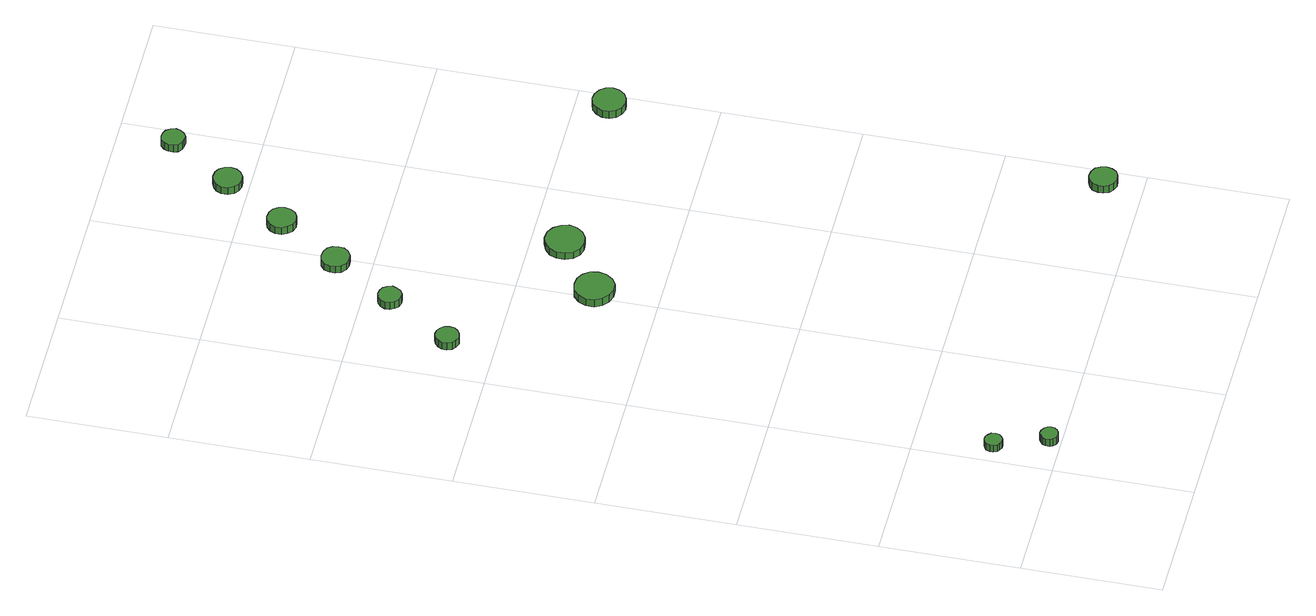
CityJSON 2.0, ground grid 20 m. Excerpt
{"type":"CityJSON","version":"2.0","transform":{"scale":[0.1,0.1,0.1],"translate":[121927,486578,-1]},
"CityObjects":{
"tree1":{"type":"SolitaryVegetationObject","attributes":{"function":"something"},"geometry":[{"type":"MultiSurface","lod":"1","boundaries":[[[0,1,2,3,4,5,6,7,8,9,10,11,12,13,14]],[[15,16,17,18,19,20,21,22,23,24,25,26,27,28,29]],[[0,29,28,1]],[[1,28,27,2]],[[2,27,26,3]],[[3,26,25,4]],[[4,25,24,5]],[[5,24,23,6]],[[6,23,22,7]],[[7,22,21,8]],[[8,21,20,9]],[[9,20,19,10]],[[10,19,18,11]],[[11,18,17,12]],[[12,17,16,13]],[[13,16,15,14]],[[14,15,29,0]]]}]},
"tree2":{"type":"SolitaryVegetationObject","attributes":{"function":"something"},"geometry":[{"type":"MultiSurface","lod":"1","boundaries":[[[30,31,32,33,34,35,36,37,38,39,40,41,42,43,44]],[[45,46,47,48,49,50,51,52,53,54,55,56,57,58,59]],[[30,59,58,31]],[[31,58,57,32]],[[32,57,56,33]],[[33,56,55,34]],[[34,55,54,35]],[[35,54,53,36]],[[36,53,52,37]],[[37,52,51,38]],[[38,51,50,39]],[[39,50,49,40]],[[40,49,48,41]],[[41,48,47,42]],[[42,47,46,43]],[[43,46,45,44]],[[44,45,59,30]]]}]},
"tree3":{"type":"SolitaryVegetationObject","attributes":{"function":"something"},"geometry":[{"type":"MultiSurface","lod":"1","boundaries":[[[60,61,62,63,64,65,66,67,68,69,70,71,72,73,74]],[[75,76,77,78,79,80,81,82,83,84,85,86,87,88,89]],[[60,89,88,61]],[[61,88,87,62]],[[62,87,86,63]],[[63,86,85,64]],[[64,85,84,65]],[[65,84,83,66]],[[66,83,82,67]],[[67,82,81,68]],[[68,81,80,69]],[[69,80,79,70]],[[70,79,78,71]],[[71,78,77,72]],[[72,77,76,73]],[[73,76,75,74]],[[74,75,89,60]]]}]},
"tree4":{"type":"SolitaryVegetationObject","attributes":{"function":"something"},"geometry":[{"type":"MultiSurface","lod":"1","boundaries":[[[90,91,92,93,94,95,96,97,98,99,100,101,102,103,104]],[[105,106,107,108,109,110,111,112,113,114,115,116,117,118,119]],[[90,119,118,91]],[[91,118,117,92]],[[92,117,116,93]],[[93,116,115,94]],[[94,115,114,95]],[[95,114,113,96]],[[96,113,112,97]],[[97,112,111,98]],[[98,111,110,99]],[[99,110,109,100]],[[100,109,108,101]],[[101,108,107,102]],[[102,107,106,103]],[[103,106,105,104]],[[104,105,119,90]]]}]},
"tree5":{"type":"SolitaryVegetationObject","attributes":{"function":"something"},"geometry":[{"type":"MultiSurface","lod":"1","boundaries":[[[120,121,122,123,124,125,126,127,128,129,130,131,132,133,134]],[[135,136,137,138,139,140,141,142,143,144,145,146,147,148,149]],[[120,149,148,121]],[[121,148,147,122]],[[122,147,146,123]],[[123,146,145,124]],[[124,145,144,125]],[[125,144,143,126]],[[126,143,142,127]],[[127,142,141,128]],[[128,141,140,129]],[[129,140,139,130]],[[130,139,138,131]],[[131,138,137,132]],[[132,137,136,133]],[[133,136,135,134]],[[134,135,149,120]]]}]},
"tree6":{"type":"SolitaryVegetationObject","attributes":{"function":"something"},"geometry":[{"type":"MultiSurface","lod":"1","boundaries":[[[150,151,152,153,154,155,156,157,158,159,160,161,162,163,164]],[[165,166,167,168,169,170,171,172,173,174,175,176,177,178,179]],[[150,179,178,151]],[[151,178,177,152]],[[152,177,176,153]],[[153,176,175,154]],[[154,175,174,155]],[[155,174,173,156]],[[156,173,172,157]],[[157,172,171,158]],[[158,171,170,159]],[[159,170,169,160]],[[160,169,168,161]],[[161,168,167,162]],[[162,167,166,163]],[[163,166,165,164]],[[164,165,179,150]]]}]},
"tree7":{"type":"SolitaryVegetationObject","attributes":{"function":"something"},"geometry":[{"type":"MultiSurface","lod":"1","boundaries":[[[180,181,182,183,184,185,186,187,188,189,190,191,192,193,194]],[[195,196,197,198,199,200,201,202,203,204,205,206,207,208,209]],[[180,209,208,181]],[[181,208,207,182]],[[182,207,206,183]],[[183,206,205,184]],[[184,205,204,185]],[[185,204,203,186]],[[186,203,202,187]],[[187,202,201,188]],[[188,201,200,189]],[[189,200,199,190]],[[190,199,198,191]],[[191,198,197,192]],[[192,197,196,193]],[[193,196,195,194]],[[194,195,209,180]]]}]},
"tree8":{"type":"SolitaryVegetationObject","attributes":{"function":"something"},"geometry":[{"type":"MultiSurface","lod":"1","boundaries":[[[210,211,212,213,214,215,216,217,218,219,220,221,222,223,224]],[[225,226,227,228,229,230,231,232,233,234,235,236,237,238,239]],[[210,239,238,211]],[[211,238,237,212]],[[212,237,236,213]],[[213,236,235,214]],[[214,235,234,215]],[[215,234,233,216]],[[216,233,232,217]],[[217,232,231,218]],[[218,231,230,219]],[[219,230,229,220]],[[220,229,228,221]],[[221,228,227,222]],[[222,227,226,223]],[[223,226,225,224]],[[224,225,239,210]]]}]},
"tree9":{"type":"SolitaryVegetationObject","attributes":{"function":"something"},"geometry":[{"type":"MultiSurface","lod":"1","boundaries":[[[240,241,242,243,244,245,246,247,248,249,250,251,252,253,254]],[[255,256,257,258,259,260,261,262,263,264,265,266,267,268,269]],[[240,269,268,241]],[[241,268,267,242]],[[242,267,266,243]],[[243,266,265,244]],[[244,265,264,245]],[[245,264,263,246]],[[246,263,262,247]],[[247,262,261,248]],[[248,261,260,249]],[[249,260,259,250]],[[250,259,258,251]],[[251,258,257,252]],[[252,257,256,253]],[[253,256,255,254]],[[254,255,269,240]]]}]},
"tree10":{"type":"SolitaryVegetationObject","attributes":{"function":"something"},"geometry":[{"type":"MultiSurface","lod":"1","boundaries":[[[270,271,272,273,274,275,276,277,278,279,280,281,282,283,284]],[[285,286,287,288,289,290,291,292,293,294,295,296,297,298,299]],[[270,299,298,271]],[[271,298,297,272]],[[272,297,296,273]],[[273,296,295,274]],[[274,295,294,275]],[[275,294,293,276]],[[276,293,292,277]],[[277,292,291,278]],[[278,291,290,279]],[[279,290,289,280]],[[280,289,288,281]],[[281,288,287,282]],[[282,287,286,283]],[[283,286,285,284]],[[284,285,299,270]]]}]},
"tree11":{"type":"SolitaryVegetationObject","attributes":{"function":"something"},"geometry":[{"type":"MultiSurface","lod":"1","boundaries":[[[300,301,302,303,304,305,306,307,308,309,310,311,312,313,314]],[[315,316,317,318,319,320,321,322,323,324,325,326,327,328,329]],[[300,329,328,301]],[[301,328,327,302]],[[302,327,326,303]],[[303,326,325,304]],[[304,325,324,305]],[[305,324,323,306]],[[306,323,322,307]],[[307,322,321,308]],[[308,321,320,309]],[[309,320,319,310]],[[310,319,318,311]],[[311,318,317,312]],[[312,317,316,313]],[[313,316,315,314]],[[314,315,329,300]]]}]},
"tree12":{"type":"SolitaryVegetationObject","attributes":{"function":"something"},"geometry":[{"type":"MultiSurface","lod":"1","boundaries":[[[330,331,332,333,334,335,336,337,338,339,340,341,342,343,344]],[[345,346,347,348,349,350,351,352,353,354,355,356,357,358,359]],[[330,359,358,331]],[[331,358,357,332]],[[332,357,356,333]],[[333,356,355,334]],[[334,355,354,335]],[[335,354,353,336]],[[336,353,352,337]],[[337,352,351,338]],[[338,351,350,339]],[[339,350,349,340]],[[340,349,348,341]],[[341,348,347,342]],[[342,347,346,343]],[[343,346,345,344]],[[344,345,359,330]]]}]}
},
"vertices":[
[32,87,29],[31,93,29],[27,97,29],[23,100,29],[18,100,29],[13,98,29],[9,95,29],[7,90,29],[7,85,29],[9,80,29],[13,77,29],[18,75,29],[23,75,29],[27,78,29],[31,82,29],[31,82,17],[27,78,17],[23,75,17],[18,75,17],[13,77,17],[9,80,17],[7,85,17],[7,90,17],[9,95,17],[13,98,17],[18,100,17],[23,100,17],[27,97,17],[31,93,17],[32,87,17],
[60,15,30],[59,20,30],[56,24,30],[51,27,30],[46,28,30],[41,26,30],[37,22,30],[35,18,30],[35,12,30],[37,8,30],[41,4,30],[46,2,30],[51,3,30],[56,6,30],[59,10,30],[59,10,17],[56,6,17],[51,3,17],[46,2,17],[41,4,17],[37,8,17],[35,12,17],[35,18,17],[37,22,17],[41,26,17],[46,28,17],[51,27,17],[56,24,17],[59,20,17],[60,15,17],
[79,866,27],[78,873,27],[74,878,27],[68,882,27],[61,883,27],[54,880,27],[49,876,27],[46,870,27],[46,863,27],[49,856,27],[54,852,27],[61,849,27],[68,850,27],[74,854,27],[78,859,27],[78,859,14],[74,854,14],[68,850,14],[61,849,14],[54,852,14],[49,856,14],[46,863,14],[46,870,14],[49,876,14],[54,880,14],[61,883,14],[68,882,14],[74,878,14],[78,873,14],[79,866,14],
[226,689,31],[224,701,31],[217,710,31],[207,716,31],[195,717,31],[184,714,31],[175,706,31],[170,695,31],[170,683,31],[175,673,31],[184,665,31],[195,661,31],[207,662,31],[217,668,31],[224,678,31],[224,678,18],[217,668,18],[207,662,18],[195,661,18],[184,665,18],[175,673,18],[170,683,18],[170,695,18],[175,706,18],[184,714,18],[195,717,18],[207,716,18],[217,710,18],[224,701,18],[226,689,18],
[144,961,24],[142,968,24],[138,974,24],[132,977,24],[125,978,24],[119,976,24],[114,971,24],[111,965,24],[111,958,24],[114,952,24],[119,947,24],[125,945,24],[132,945,24],[138,949,24],[142,955,24],[142,955,11],[138,949,11],[132,945,11],[125,945,11],[119,947,11],[114,952,11],[111,958,11],[111,965,11],[114,971,11],[119,976,11],[125,978,11],[132,977,11],[138,974,11],[142,968,11],[144,961,11],
[207,1051,22],[206,1059,22],[201,1066,22],[193,1070,22],[185,1071,22],[177,1069,22],[170,1063,22],[167,1055,22],[167,1047,22],[170,1039,22],[177,1033,22],[185,1031,22],[193,1032,22],[201,1036,22],[206,1043,22],[206,1043,10],[201,1036,10],[193,1032,10],[185,1031,10],[177,1033,10],[170,1039,10],[167,1047,10],[167,1055,10],[170,1063,10],[177,1069,10],[185,1071,10],[193,1070,10],[201,1066,10],[206,1059,10],[207,1051,10],
[309,749,31],[306,760,31],[299,770,31],[289,776,31],[277,777,31],[266,773,31],[257,765,31],[253,755,31],[253,743,31],[257,732,31],[266,724,31],[277,721,31],[289,722,31],[299,728,31],[306,737,31],[306,737,19],[299,728,19],[289,722,19],[277,721,19],[266,724,19],[257,732,19],[253,743,19],[253,755,19],[257,765,19],[266,773,19],[277,777,19],[289,776,19],[299,770,19],[306,760,19],[309,749,19],
[270,1141,20],[268,1149,20],[263,1156,20],[256,1160,20],[247,1161,20],[239,1159,20],[233,1153,20],[229,1145,20],[229,1136,20],[233,1129,20],[239,1123,20],[247,1120,20],[256,1121,20],[263,1125,20],[268,1132,20],[268,1132,7],[263,1125,7],[256,1121,7],[247,1120,7],[239,1123,7],[233,1129,7],[229,1136,7],[229,1145,7],[233,1153,7],[239,1159,7],[247,1161,7],[256,1160,7],[263,1156,7],[268,1149,7],[270,1141,7],
[597,57,18],[595,65,18],[591,72,18],[583,76,18],[575,77,18],[567,74,18],[561,69,18],[558,61,18],[558,53,18],[561,45,18],[567,40,18],[575,37,18],[583,38,18],[591,42,18],[595,49,18],[595,49,5],[591,42,5],[583,38,5],[575,37,5],[567,40,5],[561,45,5],[558,53,5],[558,61,5],[561,69,5],[567,74,5],[575,77,5],[583,76,5],[591,72,5],[595,65,5],[597,57,5],
[332,1230,20],[330,1239,20],[325,1246,20],[318,1250,20],[309,1251,20],[301,1248,20],[295,1243,20],[291,1235,20],[291,1226,20],[295,1218,20],[301,1213,20],[309,1210,20],[318,1211,20],[325,1215,20],[330,1222,20],[330,1222,7],[325,1215,7],[318,1211,7],[309,1210,7],[301,1213,7],[295,1218,7],[291,1226,7],[291,1235,7],[295,1243,7],[301,1248,7],[309,1251,7],[318,1250,7],[325,1246,7],[330,1239,7],[332,1230,7],
[391,1321,20],[389,1328,20],[385,1334,20],[379,1337,20],[372,1338,20],[366,1336,20],[360,1331,20],[358,1325,20],[358,1318,20],[360,1311,20],[366,1307,20],[372,1305,20],[379,1305,20],[385,1309,20],[389,1314,20],[389,1314,7],[385,1309,7],[379,1305,7],[372,1305,7],[366,1307,7],[360,1311,7],[358,1318,7],[358,1325,7],[360,1331,7],[366,1336,7],[372,1338,7],[379,1337,7],[385,1334,7],[389,1328,7],[391,1321,7],
[595,751,26],[593,761,26],[587,769,26],[578,774,26],[569,775,26],[559,772,26],[552,765,26],[548,756,26],[548,746,26],[552,737,26],[559,731,26],[569,728,26],[578,729,26],[587,734,26],[593,742,26],[593,742,13],[587,734,13],[578,729,13],[569,728,13],[559,731,13],[552,737,13],[548,746,13],[548,756,13],[552,765,13],[559,772,13],[569,775,13],[578,774,13],[587,769,13],[593,761,13],[595,751,13]
]}
